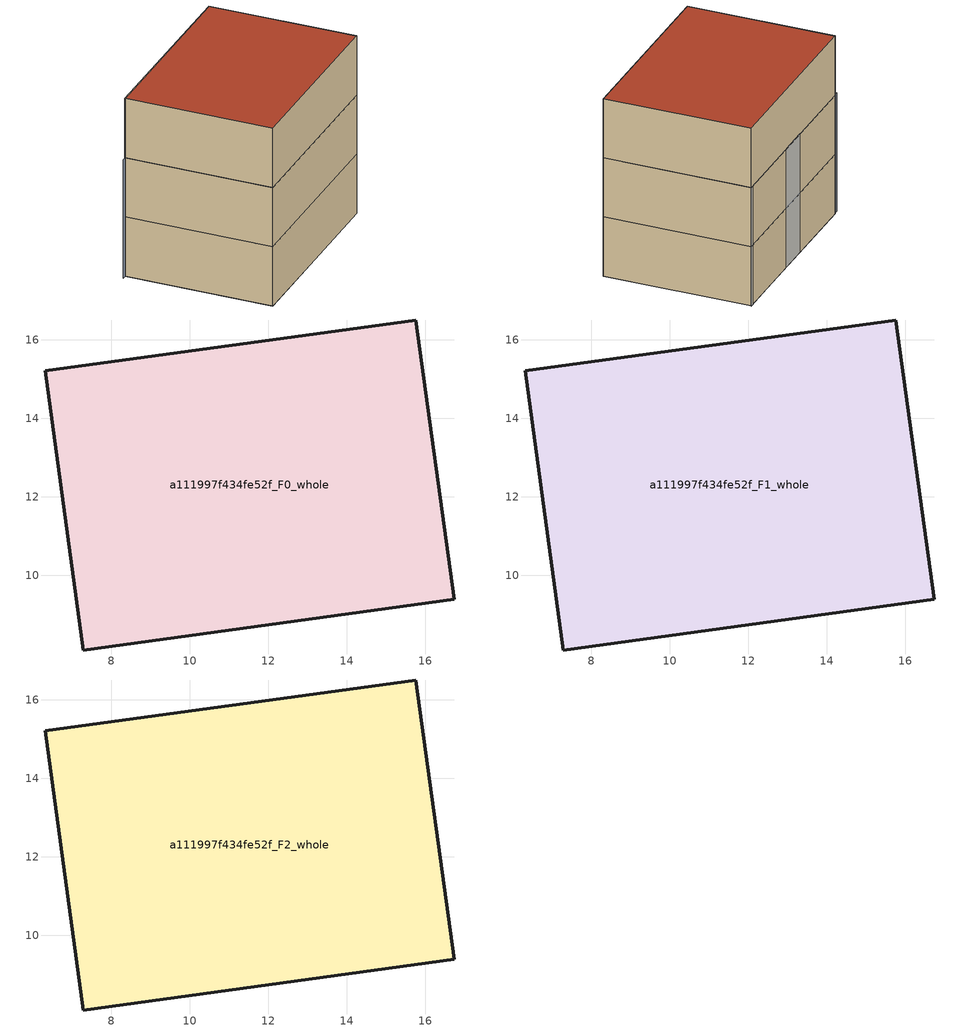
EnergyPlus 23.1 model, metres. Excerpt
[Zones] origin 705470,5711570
a111997f434fe52f_F0_whole
 floor ground (EU_floor_Construction): 16.73,9.39 15.75,16.5 6.31,15.21 7.29,8.1 z0
 wall outside (EU_wall_Construction): 6.31,15.21 15.75,16.5 16.73,9.39 7.29,8.1 6.31,15.21 z0:3
a111997f434fe52f_F1_whole
 floor to a111997f434fe52f_F0_whole (EU_floor_Construction): 16.73,9.39 15.75,16.5 6.31,15.21 7.29,8.1 z3
 wall outside (EU_wall_Construction): 6.31,15.21 15.75,16.5 16.73,9.39 7.29,8.1 6.31,15.21 z3:6
a111997f434fe52f_F2_whole
 floor to a111997f434fe52f_F1_whole (EU_floor_Construction): 16.73,9.39 15.75,16.5 6.31,15.21 7.29,8.1 z6
 wall outside (EU_wall_Construction): 6.31,15.21 15.75,16.5 16.73,9.39 7.29,8.1 6.31,15.21 z6:9
 roof outside (EU_roof_Construction): 15.75,16.5 16.73,9.39 7.29,8.1 6.31,15.21 z9
shading: 11.8,15.97 6.09,15.17 / 15.75,16.51 11.8,15.95 z0:6
[Building]
EU S2 Campaign: North Axis=0; Terrain=City; Solar Distribution=FullExterior
[Site:Location]
London: Latitude=51.5; Longitude=-0.5; Time Zone=0; Elevation=25
[SizingPeriod:WeatherFileDays]
AnnualSizingPeriod: Begin Month=1; Begin Day of Month=1; End Month=12; End Day of Month=31; Day of Week for Start Day=Monday; Use Weather File Daylight Saving Period=No; Use Weather File Rain and Snow Indicators=No
[MATERIAL]
EU_InternalMass_Material: Roughness=MediumRough; Thickness=0.1; Conductivity=1; Density=1800; Specific Heat=900; Thermal Absorptance=0.9; Solar Absorptance=0.7; Visible Absorptance=0.7
[MATERIAL:NOMASS] Roughness=MediumRough; Thermal Absorptance=0.9; Solar Absorptance=0.7; Visible Absorptance=0.7
Name | Thermal Resistance
EU_wall_NoMass | 1.04674
EU_roof_NoMass | 4.32442
EU_floor_NoMass | 2.04616
[CONSTRUCTION]
EU_wall_Construction: EU_wall_NoMass
EU_roof_Construction: EU_roof_NoMass
EU_floor_Construction: EU_floor_NoMass
EU_InternalMass_Construction: EU_InternalMass_Material
[ZONE] Type=1; Multiplier=1; Ceiling Height=autocalculate; Volume=205.162; Floor Area=autocalculate; Part of Total Floor Area=Yes
a111997f434fe52f_F0_whole; a111997f434fe52f_F1_whole; a111997f434fe52f_F2_whole
[INTERNALMASS] Construction=EU_InternalMass_Construction; Surface Area=68.3875
Name | Zone or ZoneList
a111997f434fe52f_F0_whole_EU_InternalMass | a111997f434fe52f_F0_whole
a111997f434fe52f_F1_whole_EU_InternalMass | a111997f434fe52f_F1_whole
a111997f434fe52f_F2_whole_EU_InternalMass | a111997f434fe52f_F2_whole
[OTHEREQUIPMENT] Fuel Type=Electricity; Design Level Calculation Method=Watts/Area; Power per Zone Floor Area=1; Fraction Latent=0; Fraction Radiant=0; Fraction Lost=0; Carbon Dioxide Generation Rate=0; EndUse Subcategory=EU_Step8_InternalGains
Name | Zone or ZoneList or Space or SpaceList | Schedule
EU_Step8_InternalGain_a111997f434fe52f_F0_whole_f000 | a111997f434fe52f_F0_whole | EU_Step8_GainSchedule_a111997f434fe52f_F0_whole_f000
EU_Step8_InternalGain_a111997f434fe52f_F1_whole_f000 | a111997f434fe52f_F1_whole | EU_Step8_GainSchedule_a111997f434fe52f_F1_whole_f000
EU_Step8_InternalGain_a111997f434fe52f_F2_whole_f000 | a111997f434fe52f_F2_whole | EU_Step8_GainSchedule_a111997f434fe52f_F2_whole_f000
[ZONEVENTILATION:DESIGNFLOWRATE] Schedule=EU_AlwaysOn; Design Flow Rate Calculation Method=AirChanges/Hour; Air Changes per Hour=0.488719; Ventilation Type=Natural; Fan Pressure Rise=0; Fan Total Efficiency=1; Constant Term Coefficient=1; Temperature Term Coefficient=0; Velocity Term Coefficient=0; Velocity Squared Term Coefficient=0; Minimum Indoor Temperature=-100; Maximum Indoor Temperature=100; Delta Temperature=-100; Minimum Outdoor Temperature=-100; Maximum Outdoor Temperature=100; Maximum Wind Speed=40
Name | Zone or ZoneList or Space or SpaceList
EU_ConstantAir_a111997f434fe52f_F0_whole | a111997f434fe52f_F0_whole
EU_ConstantAir_a111997f434fe52f_F1_whole | a111997f434fe52f_F1_whole
EU_ConstantAir_a111997f434fe52f_F2_whole | a111997f434fe52f_F2_whole
[HVACTEMPLATE:THERMOSTAT] Constant Heating Setpoint=20; Constant Cooling Setpoint=50
EU_HeatOnly_a111997f434fe52f_F0_whole; EU_HeatOnly_a111997f434fe52f_F1_whole; EU_HeatOnly_a111997f434fe52f_F2_whole
[HVACTEMPLATE:ZONE:IDEALLOADSAIRSYSTEM] System Availability Schedule=EU_AlwaysOn; Maximum Heating Supply Air Temperature=50; Minimum Cooling Supply Air Temperature=13; Maximum Heating Supply Air Humidity Ratio=0.0156; Minimum Cooling Supply Air Humidity Ratio=0.0077; Heating Limit=NoLimit; Cooling Limit=NoLimit; Heating Availability Schedule=EU_AlwaysOn; Cooling Availability Schedule=EU_CoolingOff; Dehumidification Control Type=ConstantSensibleHeatRatio; Cooling Sensible Heat Ratio=0.7; Dehumidification Setpoint=60; Humidification Control Type=None; Humidification Setpoint=30; Outdoor Air Method=None; Outdoor Air Flow Rate per Person=0.00944; Outdoor Air Flow Rate per Zone Floor Area=0; Outdoor Air Flow Rate per Zone=0; Demand Controlled Ventilation Type=None; Outdoor Air Economizer Type=NoEconomizer; Heat Recovery Type=None; Sensible Heat Recovery Effectiveness=0.7; Latent Heat Recovery Effectiveness=0.65
Name | Template Thermostat
a111997f434fe52f_F0_whole | EU_HeatOnly_a111997f434fe52f_F0_whole
a111997f434fe52f_F1_whole | EU_HeatOnly_a111997f434fe52f_F1_whole
a111997f434fe52f_F2_whole | EU_HeatOnly_a111997f434fe52f_F2_whole
[SIZING:ZONE] Zone Cooling Design Supply Air Temperature Input Method=SupplyAirTemperature; Zone Cooling Design Supply Air Temperature=13; Zone Heating Design Supply Air Temperature Input Method=SupplyAirTemperature; Zone Heating Design Supply Air Temperature=50; Zone Cooling Design Supply Air Humidity Ratio=0.008; Zone Heating Design Supply Air Humidity Ratio=0.008; Cooling Design Air Flow Method=DesignDay; Cooling Design Air Flow Rate=0; Cooling Minimum Air Flow per Zone Floor Area=0.000762; Cooling Minimum Air Flow=0; Cooling Minimum Air Flow Fraction=0.2; Heating Design Air Flow Method=DesignDay; Heating Design Air Flow Rate=0; Heating Maximum Air Flow per Zone Floor Area=0.002032; Heating Maximum Air Flow=0.141576; Heating Maximum Air Flow Fraction=0.3; Account for Dedicated Outdoor Air System=No; Dedicated Outdoor Air System Control Strategy=NeutralSupplyAir; Dedicated Outdoor Air Low Setpoint Temperature for Design=autosize; Dedicated Outdoor Air High Setpoint Temperature for Design=autosize; Zone Load Sizing Method=Sensible Load Only No Latent Load; Zone Latent Cooling Design Supply Air Humidity Ratio Input Method=HumidityRatioDifference; Zone Cooling Design Supply Air Humidity Ratio Difference=0.005; Zone Latent Heating Design Supply Air Humidity Ratio Input Method=HumidityRatioDifference; Zone Humidification Design Supply Air Humidity Ratio Difference=0.005
a111997f434fe52f_F0_whole; a111997f434fe52f_F1_whole; a111997f434fe52f_F2_whole
[SCHEDULE:CONSTANT]
Name | Hourly Value
EU_AlwaysOn | 1
EU_CoolingOff | 0
[SCHEDULE:FILE] Column Number=1; Rows to Skip at Top=0; Number of Hours of Data=8760; Column Separator=Comma; Interpolate to Timestep=No; Minutes per Item=60; Adjust Schedule for Daylight Savings=Yes
Name | File
EU_Step8_GainSchedule_a111997f434fe52f_F0_whole_f000 | ../../schedules/a111997f434fe52f/a111997f434fe52f_F0_whole_f000_gain.csv
EU_Step8_GainSchedule_a111997f434fe52f_F1_whole_f000 | ../../schedules/a111997f434fe52f/a111997f434fe52f_F1_whole_f000_gain.csv
EU_Step8_GainSchedule_a111997f434fe52f_F2_whole_f000 | ../../schedules/a111997f434fe52f/a111997f434fe52f_F2_whole_f000_gain.csv
